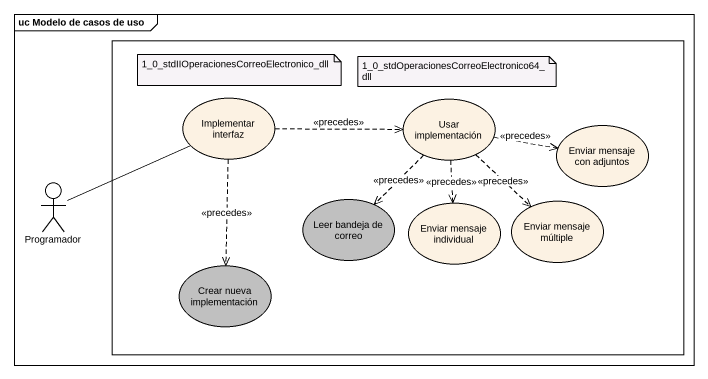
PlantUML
@startuml
mainframe uc Modelo de casos de uso
rectangle " " as rectangle1 {
  usecase "Implementar interfaz" as Implementar_interfaz
  usecase "Usar implementación" as Usar_implementación
  usecase "Enviar mensaje con adjuntos" as Enviar_mensaje_con_adjuntos
  usecase "Leer bandeja de correo" as Leer_bandeja_de_correo #C0C0C0
  usecase "Enviar mensaje individual" as Enviar_mensaje_individual
  usecase "Enviar mensaje múltiple" as Enviar_mensaje_múltiple
  usecase "Crear nueva implementación" as Crear_nueva_implementación #C0C0C0
}
actor Programador
Implementar_interfaz .right.> Usar_implementación : <<precedes>>
Implementar_interfaz ..> Crear_nueva_implementación : <<precedes>>
Usar_implementación .right.> Enviar_mensaje_con_adjuntos : <<precedes>>
Usar_implementación ..> Leer_bandeja_de_correo : <<precedes>>
Usar_implementación ..> Enviar_mensaje_individual : <<precedes>>
Usar_implementación ..> Enviar_mensaje_múltiple : <<precedes>>
Programador -right- Implementar_interfaz
note as N1
  1_0_stdIIOperacionesCorreoElectronico_dll
end note
note as N2
  1_0_stdOperacionesCorreoElectronico64_dll
end note
@enduml
